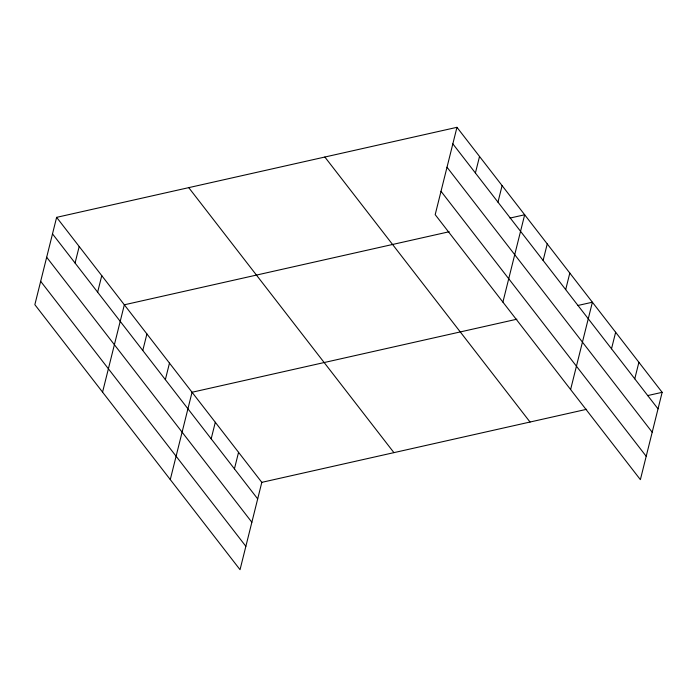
<?xml version="1.0" encoding="UTF-8"?>
<svg xmlns="http://www.w3.org/2000/svg" width="697" height="697" viewBox="0 0 697 697"><rect width="100%" height="100%" fill="white"/><g stroke="black" fill="none" stroke-linecap="round" stroke-linejoin="round"><path stroke-width="1.05" d="M56.623 217.351L34.85 304.676L240.038 569.684L261.811 482.35L56.623 217.351L456.962 127.316L662.15 392.324L640.377 479.649L435.189 214.65L456.962 127.316M75.067 263.039L79.197 246.494M97.641 292.191L101.762 275.646M102.564 392.132L124.336 304.798L449.182 231.744M142.78 350.495L146.91 333.95M165.355 379.647L169.476 363.102M170.277 479.58L192.05 392.254L516.895 319.2M211.182 438.831L215.303 422.286M234.436 468.863L238.557 452.318M475.406 173.013L479.536 156.468M497.98 202.165L502.101 185.62M502.903 302.097L524.675 214.772L509.995 218.074M543.12 260.46L547.241 243.924M565.694 289.612L569.815 273.067M570.608 389.553L592.389 302.219L577.708 305.521M611.513 348.796L615.643 332.251M634.767 378.828L638.896 362.292M261.811 482.35L586.656 409.296M647.469 395.626L662.15 392.324M452.841 143.861L658.029 408.869M447.012 167.219L652.2 432.227M441.009 191.292L646.197 456.291M324.854 157.025L530.042 422.033M188.739 187.641L393.927 452.641M52.502 233.887L257.69 498.895M46.673 257.254L251.861 522.253M40.67 281.318L245.867 546.326"/></g></svg>
